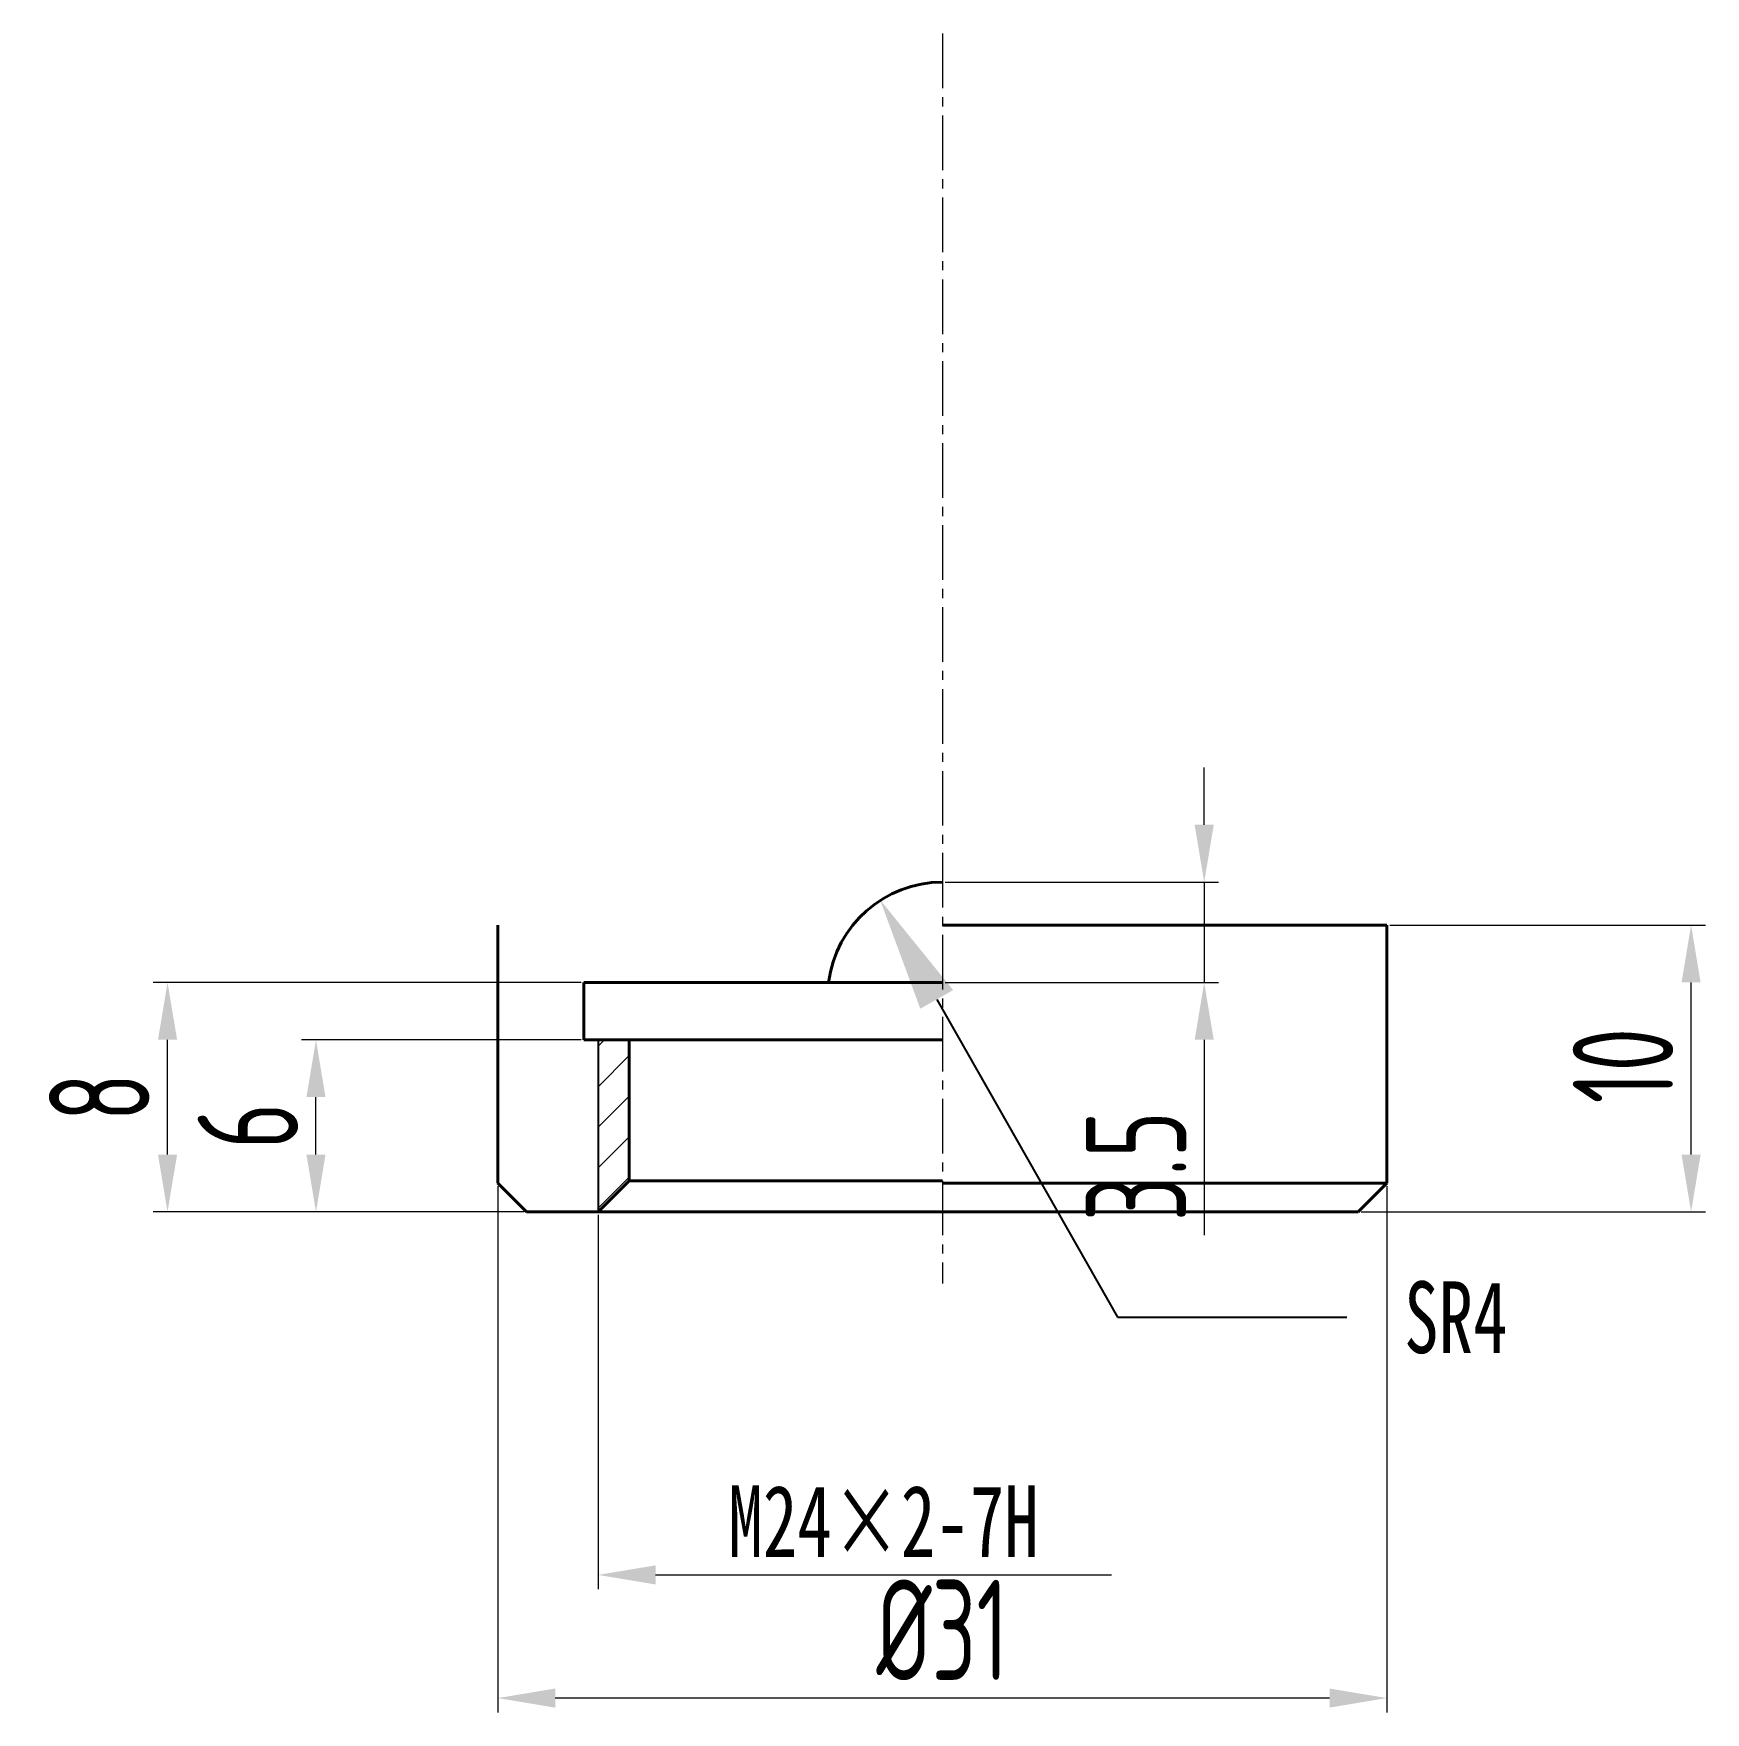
# Model space of a CAD drawing. Header units: millimetres. Extents: x -16.2 to 42.1, y -27.5 to 31.1.
import ezdxf
from ezdxf import colors
from ezdxf.entities.mleader import LeaderData, LeaderLine
from ezdxf.math import Vec2, Vec3

# ---------------------------------------------------------------- set-up
doc = ezdxf.new("R2010")
doc.units = ezdxf.units.MM
doc.linetypes.add('CENTER', pattern=[50.8, 31.75, -6.35, 6.35, -6.35])
doc.linetypes.add('CENTER2', pattern=[28.575, 19.05, -3.175, 3.175, -3.175])
for name, color, linetype, lineweight in [('1轮廓实线层', 7, 'Continuous', 40), ('中心线', 1, 'CENTER', 13), ('剖面线层', 4, 'Continuous', 18), ('标注线', 145, 'Continuous', 13), ('轮廓线', 7, 'Continuous', 40)]:
    doc.layers.add(name, color=color, linetype=linetype, lineweight=lineweight)
doc.styles.add('dimension', font='geniso.shx', dxfattribs={"width": 0.707, "bigfont": 'hztxt.shx'})
doc.styles.get("Standard").update_dxf_attribs({"font": 'SimSun.ttf', "width": 0.707})
doc.dimstyles.new('ZqStandard', dxfattribs={"dimtxt": 3.5, "dimasz": 2, "dimexe": 0.5, "dimexo": 0.1, "dimtad": 1, "dimdec": 3, "dimzin": 9, "dimdsep": 46, "dimtxsty": 'dimension', "dimcen": 0, "dimclrd": 256, "dimclre": 256, "dimclrt": 256, "dimadec": 0, "dimazin": 0, "dimtm": 1e-09, "dimtfac": 1, "dimtdec": 3, "dimtmove": 0, "dimatfit": 3, "dimfxl": 1, "dimtolj": 1, "dimlwd": 13, "dimlwe": 13, "dimarcsym": 0})
doc.dimstyles.new('ZqStandard$0', dxfattribs={"dimtxt": 3.5, "dimasz": 2, "dimexe": 0.5, "dimexo": 0.1, "dimtad": 1, "dimjust": 1, "dimdec": 3, "dimzin": 9, "dimdsep": 46, "dimtxsty": 'dimension', "dimcen": 0, "dimse2": 1, "dimsd2": 1, "dimclrd": 256, "dimclre": 256, "dimclrt": 256, "dimadec": 0, "dimazin": 0, "dimtm": 1e-09, "dimtfac": 1, "dimtdec": 3, "dimtmove": 0, "dimatfit": 3, "dimfxl": 1, "dimtolj": 1, "dimlwd": 13, "dimlwe": 13, "dimarcsym": 0})

# ---------------------------------------------------------------- blocks, each defined once
blk = doc.blocks.new('*D1')
at = {"layer": 'Defpoints', "color": 0, "ltscale": 15, "transparency": 16777216}
for p in [(15.5, 1.5), (24.63, 1.5), (15.5, -2)]:
    blk.add_point(p, dxfattribs=at)
at = {"layer": '标注线', "lineweight": 13, "ltscale": 15, "transparency": 16777216}
for p, q in [((24.63, 3.5), (24.63, 5.5)), ((15.6, 1.5), (25.13, 1.5)), ((24.63, 1.5), (24.63, -2)), ((15.6, -2), (25.13, -2)), ((24.63, -4), (24.63, -10.817))]:
    blk.add_line(p, q, dxfattribs=at)
at = {"layer": '标注线', "ltscale": 15, "transparency": 16777216}
for points in [[(24.296, 3.5), (24.963, 3.5), (24.63, 1.5)], [(24.296, -4), (24.963, -4), (24.63, -2)]]:
    blk.add_solid(points, dxfattribs=at)
at = {"layer": '标注线', "ltscale": 15, "transparency": 16777216, "insert": (22.255, -8.408), "char_height": 3.5, "width": 7.4704, "attachment_point": 5, "rotation": 90, "style": 'dimension'}
blk.add_mtext('\\A1;3.5', dxfattribs=at)
blk = doc.blocks.new('*D2')
at = {"layer": 'Defpoints', "color": 0, "ltscale": 15, "transparency": 16777216}
for p in [(31, 0), (41.608, 0), (30, -10)]:
    blk.add_point(p, dxfattribs=at)
at = {"layer": '标注线', "lineweight": 13, "ltscale": 15, "transparency": 16777216}
for p, q in [((31.1, 0), (42.108, 0)), ((41.608, -8), (41.608, -2)), ((30.1, -10), (42.108, -10))]:
    blk.add_line(p, q, dxfattribs=at)
at = {"layer": '标注线', "ltscale": 15, "transparency": 16777216}
for points in [[(41.275, -2), (41.941, -2), (41.608, 0)], [(41.275, -8), (41.941, -8), (41.608, -10)]]:
    blk.add_solid(points, dxfattribs=at)
at = {"layer": '标注线', "ltscale": 15, "transparency": 16777216, "insert": (39.233, -4.903), "char_height": 3.5, "width": 7, "attachment_point": 5, "rotation": 90, "style": 'dimension'}
blk.add_mtext('\\A1;10', dxfattribs=at)
blk = doc.blocks.new('*D3')
at = {"layer": 'Defpoints', "color": 0, "ltscale": 15, "transparency": 16777216}
for p in [(0, -9), (31, -9), (0, -26.957)]:
    blk.add_point(p, dxfattribs=at)
at = {"layer": '标注线', "lineweight": 13, "ltscale": 15, "transparency": 16777216}
for p, q in [((0, -9.1), (0, -27.457)), ((31, -9.1), (31, -27.457)), ((29, -26.957), (2, -26.957))]:
    blk.add_line(p, q, dxfattribs=at)
at = {"layer": '标注线', "ltscale": 15, "transparency": 16777216}
for points in [[(2, -26.624), (2, -27.29), (0, -26.957)], [(29, -26.624), (29, -27.29), (31, -26.957)]]:
    blk.add_solid(points, dxfattribs=at)
at = {"layer": '标注线', "ltscale": 15, "transparency": 16777216, "insert": (15.5, -24.582), "char_height": 3.5, "width": 9.338, "attachment_point": 5, "style": 'dimension'}
blk.add_mtext('\\A1;%%C31', dxfattribs=at)
blk = doc.blocks.new('*D4')
at = {"layer": 'Defpoints', "color": 0, "ltscale": 15, "transparency": 16777216}
for p in [(-6.344, -4), (3, -4), (1, -10)]:
    blk.add_point(p, dxfattribs=at)
at = {"layer": '标注线', "lineweight": 13, "ltscale": 15, "transparency": 16777216}
for p, q in [((2.9, -4), (-6.844, -4)), ((-6.344, -8), (-6.344, -6)), ((0.9, -10), (-6.844, -10))]:
    blk.add_line(p, q, dxfattribs=at)
at = {"layer": '标注线', "ltscale": 15, "transparency": 16777216}
for points in [[(-6.678, -6), (-6.011, -6), (-6.344, -4)], [(-6.678, -8), (-6.011, -8), (-6.344, -10)]]:
    blk.add_solid(points, dxfattribs=at)
at = {"layer": '标注线', "ltscale": 15, "transparency": 16777216, "insert": (-8.719, -7), "char_height": 3.5, "width": 7, "attachment_point": 5, "rotation": 90, "style": 'dimension'}
blk.add_mtext('\\A1;6', dxfattribs=at)
blk = doc.blocks.new('*D5')
at = {"layer": 'Defpoints', "color": 0, "ltscale": 15, "transparency": 16777216}
for p in [(-11.52, -2), (3, -2), (1, -10)]:
    blk.add_point(p, dxfattribs=at)
at = {"layer": '标注线', "lineweight": 13, "ltscale": 15, "transparency": 16777216}
for p, q in [((2.9, -2), (-12.02, -2)), ((-11.52, -8), (-11.52, -4)), ((0.9, -10), (-12.02, -10))]:
    blk.add_line(p, q, dxfattribs=at)
at = {"layer": '标注线', "ltscale": 15, "transparency": 16777216}
for points in [[(-11.853, -4), (-11.186, -4), (-11.52, -2)], [(-11.853, -8), (-11.186, -8), (-11.52, -10)]]:
    blk.add_solid(points, dxfattribs=at)
at = {"layer": '标注线', "ltscale": 15, "transparency": 16777216, "insert": (-13.895, -6), "char_height": 3.5, "width": 7, "attachment_point": 5, "rotation": 90, "style": 'dimension'}
blk.add_mtext('\\A1;8', dxfattribs=at)
blk = doc.blocks.new('*D7')
at = {"layer": 'Defpoints', "color": 0, "ltscale": 15, "transparency": 16777216}
for p in [(3.5, -10), (27.5, -10), (27.5, -22.661)]:
    blk.add_point(p, dxfattribs=at)
at = {"layer": '标注线', "lineweight": 13, "ltscale": 15, "transparency": 16777216}
for p, q in [((3.5, -10.1), (3.5, -23.161)), ((5.5, -22.661), (21.398, -22.661))]:
    blk.add_line(p, q, dxfattribs=at)
at = {"layer": '标注线', "ltscale": 15, "transparency": 16777216}
blk.add_solid([(5.5, -22.328), (5.5, -22.995), (3.5, -22.661)], dxfattribs=at)
at = {"layer": '标注线', "ltscale": 15, "transparency": 16777216, "insert": (13.449, -20.786), "char_height": 3.5, "attachment_point": 5, "style": 'dimension'}
blk.add_mtext('\\A1;{\\f宋体|b0|i0|c134|p2;\\H0.71429x;M\\f宋体|b0|i0|c0|p2;24\\fSimSun|b0|i0|c134|p2;×\\f宋体|b0|i0|c134|p2;2-7H}', dxfattribs=at)
blk = doc.blocks.new('*U6')
at = {"layer": '中心线', "color": 0, "linetype": 'CENTER2', "ltscale": 0.1, "transparency": 16777216}
blk.add_line((0, 35.592), (0, -8), dxfattribs=at)

msp = doc.modelspace()

# ---------------------------------------------------------------- hatches: boundary and pattern name
at = {"layer": '剖面线层', "ltscale": 15}
h = msp.add_hatch(dxfattribs=at)
h.set_pattern_fill('无图案', color=256, angle=225, style=0, pattern_type=0)
h.set_pattern_definition([(225, (1817.5612, -1342.4409), (0.7071068, -0.7071068), [])])
edge = h.paths.add_edge_path(flags=0)
edge.add_line((4.5825, -4), (4.5825, -5.5883))
edge.add_line((4.5825, -5.5883), (4.5825, -8.9175))
edge.add_line((4.5825, -8.9175), (3.5, -10))
edge.add_line((3.5, -10), (3.5, -4))
edge.add_line((3.5, -4), (4.5825, -4))

# ---------------------------------------------------------------- linework, layer by layer
at = {"ltscale": 15}
for p, q in [((3.5, -4), (3.5, -10)), ((3.5, -10), (3.3, -10)), ((3.5, -10), (3.3, -10)), ((3.5, -10), (3.7, -10)), ((3.5, -10), (3.7, -10)), ((27.5, -10), (27.3, -10))]:
    msp.add_line(p, q, dxfattribs=at)
at = {"lineweight": 35, "ltscale": 15}
for p, q in [((30, -10), (1, -10)), ((30, -10), (1, -10)), ((3.5, -10), (3.3, -10)), ((3.5, -10), (3.7, -10)), ((27.5, -10), (27.3, -10))]:
    msp.add_line(p, q, dxfattribs=at)
at = {"layer": '1轮廓实线层'}
for q in [(3, -4), (15.5, -4)]:
    msp.add_line((4.5825, -4), q, dxfattribs=at)
at = {"layer": '轮廓线', "ltscale": 15}
for p, q in [((0, 0), (0, -9)), ((15.5, 0), (31, 0)), ((31, 0), (31, -9)), ((15.5, -2), (3, -2)), ((3, -4), (3, -2)), ((4.5825, -4), (4.5825, -8.9175)), ((0, -9), (1, -10)), ((4.5825, -8.9175), (3.5, -10)), ((4.5825, -8.9175), (15.5, -8.9175)), ((31, -9), (15.5, -9)), ((31, -9), (30, -10)), ((1, -10), (30, -10))]:
    msp.add_line(p, q, dxfattribs=at)
msp.add_arc((15.5, -2.5), 4, 90, 172.819244, dxfattribs=at)

# ---------------------------------------------------------------- block references
at = {"layer": '中心线', "linetype": 'CENTER2', "ltscale": 0.1}
msp.add_blockref('*U6', (15.5, -4.5), dxfattribs=at)

# ---------------------------------------------------------------- dimensions: what is measured, and where the dimension line sits
at = {"layer": '标注线', "ltscale": 15}
for base, p1, p2, picture, middle in [((24.6297, 1.5), (15.5, -2), (15.5, 1.5), '*D1', (24.6297, -8.4084)), ((41.6081, 0), (30, -10), (31, 0), '*D2', (41.6081, -4.9032))]:
    dim = msp.add_linear_dim(base=base, p1=p1, p2=p2, angle=90, dimstyle='ZqStandard', dxfattribs=at)
    dim.commit()
    dim.dimension.update_dxf_attribs({"geometry": picture, "text_midpoint": middle, "dimtype": 128})
for base, p2, picture, middle in [((-11.5196, -2), (3, -2), '*D5', (-13.8946, -6)), ((-6.3444, -4), (3, -4), '*D4', (-8.7194, -7))]:
    dim = msp.add_linear_dim(base=base, p1=(1, -10), p2=p2, angle=90, dimstyle='ZqStandard', dxfattribs=at)
    dim.commit()
    dim.dimension.update_dxf_attribs({"geometry": picture, "text_midpoint": middle})
dim = msp.add_linear_dim(base=(0, -26.9568), p1=(31, -9), p2=(0, -9), angle=180, text='%%C<>', dimstyle='ZqStandard', dxfattribs=at)
dim.commit()
dim.dimension.update_dxf_attribs({"geometry": '*D3', "text_midpoint": (15.5, -26.9568), "dimtype": 128})
dim = msp.add_aligned_dim(p1=(3.5, -10), p2=(27.5, -10), distance=-12.6612, text='{\\f宋体|b0|i0|c134|p2;\\H0.71429x;M\\f宋体|b0|i0|c0|p2;<>\\fSimSun|b0|i0|c134|p2;×\\f宋体|b0|i0|c134|p2;2-7H}', dimstyle='ZqStandard$0', dxfattribs=at)
dim.commit()
dim.dimension.update_dxf_attribs({"geometry": '*D7', "text_midpoint": (13.449, -20.7862)})

# ---------------------------------------------------------------- leaders
ml = msp.add_multileader_mtext('Standard', dxfattribs=at)
ml.set_content('{\\f宋体|b0|i0|c134|p2;SR4}', color=256)
ml.set_leader_properties()
ml.build(insert=Vec2(0, 0))
ml.multileader.update_dxf_attribs({"text_right_attachment_type": 6})
ctx = ml.context
ctx.base_point, ctx.char_height, ctx.plane_origin = Vec3(29.6028, -13.6732), 2.5, Vec3(13.3253, 0.886)
ctx.right_attachment = 6
notes = []
notes.append((ctx, [(0, (1, 1, 0), (21.6028, -13.6732), (1, 0), 8, [(0, [(13.3253, 0.886)], 0, [])])]))
ctx.mtext.insert, ctx.mtext.flow_direction = Vec3(31.6028, -12.4232), 5
for ctx, leaders in notes:
    for number, flags, end, landing, length, lines in leaders:
        leader = LeaderData()
        leader.index, (leader.has_last_leader_line, leader.has_dogleg_vector, leader.attachment_direction) = number, flags
        leader.last_leader_point, leader.dogleg_vector, leader.dogleg_length = Vec3(end), Vec3(landing), length
        for number, points, colour, breaks in lines:
            line = LeaderLine()
            line.index, line.vertices, line.color, line.breaks = number, Vec3.list(points), colors.encode_raw_color(colour), breaks
            leader.lines.append(line)
        ctx.leaders.append(leader)

doc.saveas('drawing.dxf')
